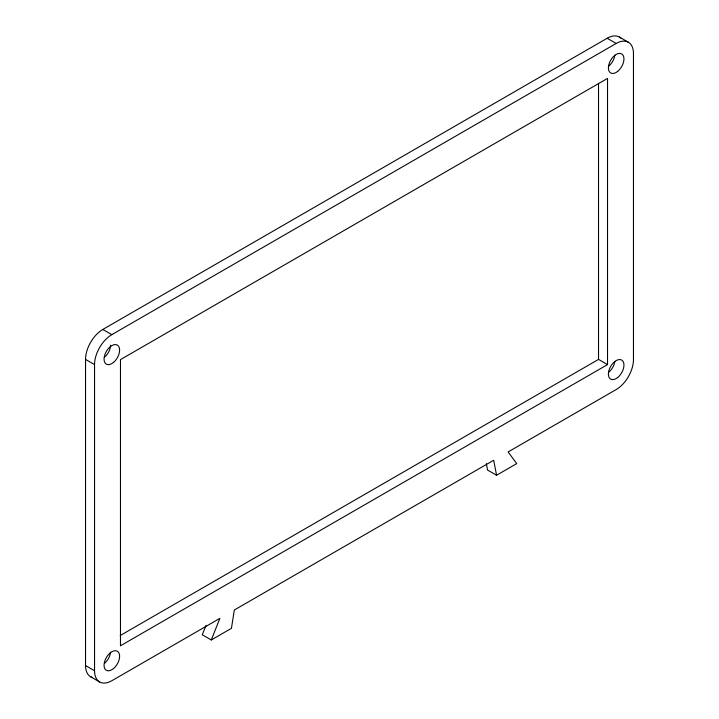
<?xml version="1.0" encoding="UTF-8"?>
<svg xmlns="http://www.w3.org/2000/svg" width="719" height="719" viewBox="0 0 719 719"><rect width="100%" height="100%" fill="white"/><g stroke="black" fill="none" stroke-linecap="round" stroke-linejoin="round"><path stroke-width="1.08" d="M205.958 625.503L202.255 634.769L211.26 639.973L231.437 628.325L234.313 610.018L493.692 460.268L496.568 475.25L516.745 463.602L508.099 451.954L616.174 389.554A24.455 14.119 -60 0 0 633.466 359.608L633.466 53.449A24.455 14.119 -60 0 0 616.174 43.464L607.169 38.269L102.826 329.446A24.455 14.119 -60 0 0 85.534 359.392L85.534 665.551A24.455 14.119 -60 0 0 92.302 677.487M211.26 639.973L219.906 618.34L111.831 680.731A24.455 14.119 -60 0 1 94.54 670.746L85.534 665.551M94.54 670.746L94.54 364.596A24.455 14.119 -60 0 1 111.831 334.641L616.174 43.464M120.226 635.542L598.523 359.401L607.528 364.596L607.528 78.407L120.477 359.599L120.477 645.788L607.528 364.596M619.392 37.055L628.397 42.259M496.568 475.25L487.563 470.046L486.332 463.629M102.826 329.446L111.831 334.641M85.534 359.392L94.54 364.596M90.603 676.741L99.608 681.945M598.523 83.305L598.523 359.401M607.169 38.269A24.455 14.119 -60 0 1 620.883 38.161M614.862 361.315A11.001 6.354 -60 0 1 608.687 372.325M110.555 652.16A11.001 6.354 -60 0 1 104.615 663.286M110.6 345.255A11.001 6.354 -60 0 1 104.561 357.172M614.853 55.156A11.001 6.354 -60 0 1 608.687 66.166M617.693 71.37A11.001 6.354 -60 0 0 622.025 54.132A11.001 6.354 -60 0 0 608.804 64.8A11.001 6.354 -60 0 0 617.693 71.37M617.693 377.52A11.001 6.354 -60 0 0 622.025 360.291A11.001 6.354 -60 0 0 608.804 370.959A11.001 6.354 -60 0 0 617.693 377.52M113.62 668.481A11.001 6.354 -60 0 0 117.503 651.342A11.001 6.354 -60 0 0 104.381 662.478A11.001 6.354 -60 0 0 113.62 668.481M113.566 362.367A11.001 6.354 -60 0 0 117.539 345.201A11.001 6.354 -60 0 0 104.399 356.256A11.001 6.354 -60 0 0 113.566 362.367"/></g></svg>
